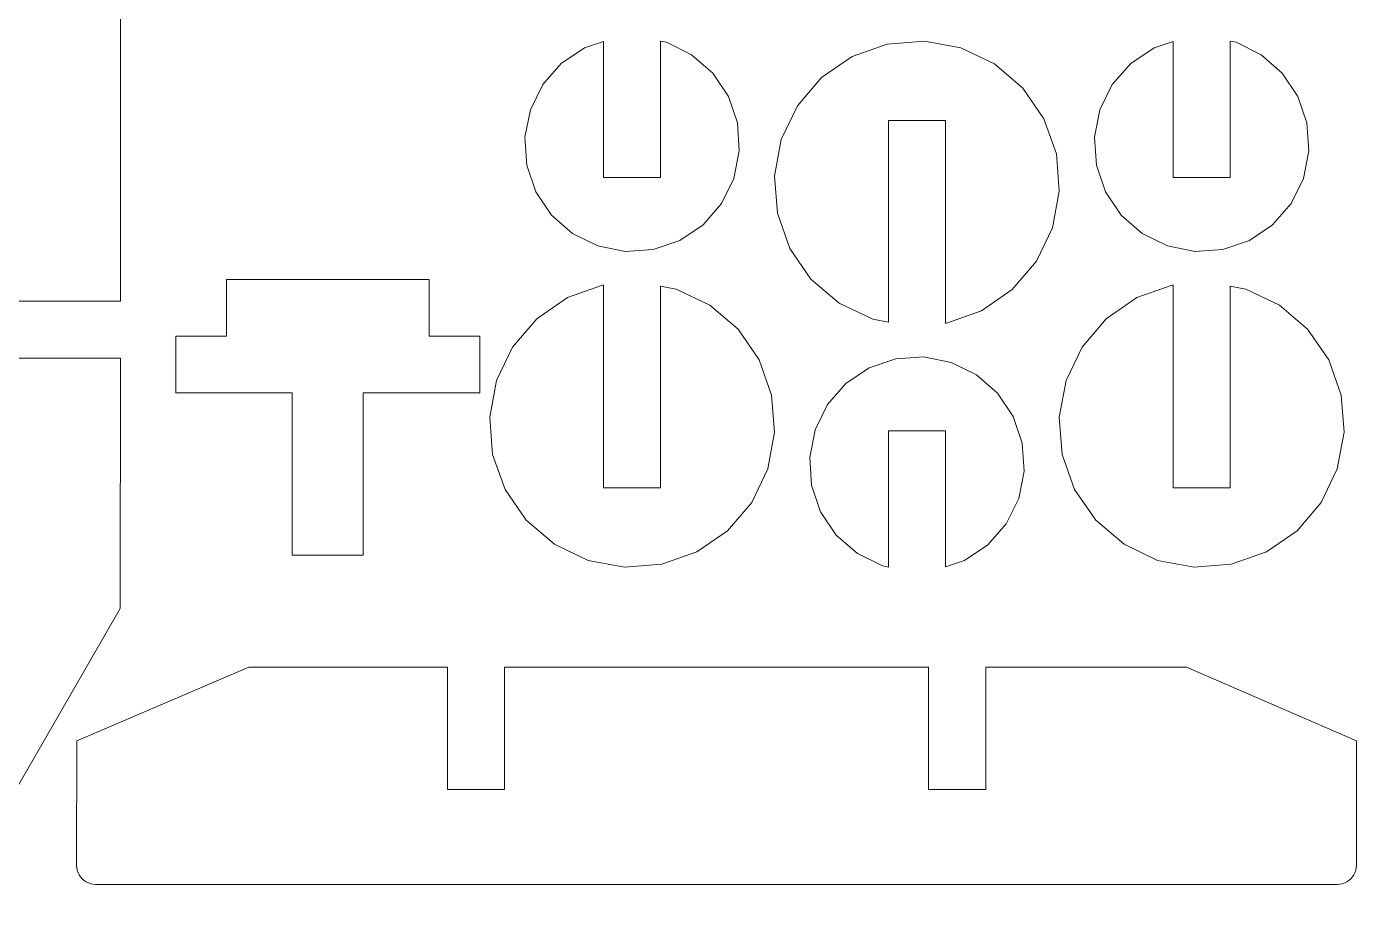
# Model space of a CAD drawing. Header units: millimetres. Extents: x -250 to 290, y -186 to 164.
# Drawn here: x -96.2 to -30.6, y 12.1 to 55.3 of the extents above; entities that cross this region are included whole.
import ezdxf

# ---------------------------------------------------------------- set-up
doc = ezdxf.new("R2010")
doc.units = ezdxf.units.MM
doc.header["$MEASUREMENT"] = 0
doc.layers.add('Camada 1', color=7, linetype='Continuous')

msp = doc.modelspace()

# ---------------------------------------------------------------- linework, layer by layer
at = {"layer": 'Camada 1', "color": 240, "lineweight": 9}
for points, knots in [([(-121.0791, 26.1891), (-121.0791, 26.1891), (-121.0791, 67.6127), (-121.0791, 67.6127), (-121.0791, 67.6127), (-120.7064, 67.6127), (-120.3485, 67.7613), (-120.085, 68.0247), (-120.085, 68.0247), (-119.8216, 68.2881), (-119.673, 68.6472), (-119.6719, 69.0198), (-119.6719, 69.0198), (-119.6719, 69.3936), (-119.8205, 69.7516), (-120.0839, 70.015), (-120.0839, 70.015), (-120.3473, 70.2784), (-120.7064, 70.427), (-121.0791, 70.427), (-121.0791, 70.427), (-121.0791, 70.427), (-123.8934, 70.427), (-123.8934, 70.427), (-123.8934, 70.427), (-123.8934, 70.427), (-123.8934, 79.8088), (-123.8934, 79.8088), (-123.8934, 79.8088), (-123.8934, 79.8088), (-121.0791, 79.8088), (-121.0791, 79.8088), (-121.0791, 79.8088), (-120.7064, 79.8088), (-120.3485, 79.9562), (-120.085, 80.2197), (-120.085, 80.2197), (-119.8216, 80.4831), (-119.673, 80.8422), (-119.6719, 81.2159), (-119.6719, 81.2159), (-119.6719, 81.5885), (-119.8205, 81.9465), (-120.0839, 82.2099), (-120.0839, 82.2099), (-120.3473, 82.4745), (-120.7064, 82.6231), (-121.0791, 82.6231), (-121.0791, 82.6231), (-121.0791, 82.6231), (-121.0791, 100.4467), (-121.0791, 100.4467), (-121.0791, 100.4467), (-120.7064, 100.4467), (-120.3485, 100.5941), (-120.085, 100.8576), (-120.085, 100.8576), (-119.8216, 101.121), (-119.673, 101.4812), (-119.6719, 101.8538), (-119.6719, 101.8538), (-119.6719, 102.2264), (-119.8205, 102.5844), (-120.0839, 102.849), (-120.0839, 102.849), (-120.3473, 103.1124), (-120.7064, 103.261), (-121.0791, 103.261), (-121.0791, 103.261), (-121.0791, 103.261), (-123.8934, 103.261), (-123.8934, 103.261), (-123.8934, 103.261), (-123.8934, 103.261), (-123.8934, 112.6416), (-123.8934, 112.6416), (-123.8934, 112.6416), (-123.8934, 112.6416), (-121.0791, 112.6416), (-121.0791, 112.6416), (-121.0791, 112.6416), (-120.577, 112.6416), (-120.1121, 112.9107), (-119.861, 113.3452), (-119.861, 113.3452), (-119.61, 113.7809), (-119.61, 114.3178), (-119.861, 114.7524), (-119.861, 114.7524), (-120.1121, 115.188), (-120.577, 115.456), (-121.0791, 115.456), (-121.0791, 115.456), (-121.0791, 115.456), (-121.0791, 126.7132), (-121.0791, 126.7132), (-121.0791, 126.7132), (-121.0791, 126.7132), (-102.3335, 126.7132), (-102.3335, 126.7132), (-102.3335, 126.7132), (-102.3335, 126.7132), (-102.3335, 128.556), (-102.3335, 128.556), (-102.3335, 128.556), (-102.3335, 128.556), (-96.294, 128.556), (-96.294, 128.556), (-96.294, 128.556), (-96.294, 128.556), (-96.294, 131.3703), (-96.294, 131.3703), (-96.294, 131.3703), (-96.294, 131.3703), (-102.3335, 131.3703), (-102.3335, 131.3703), (-102.3335, 131.3703), (-102.3335, 131.3703), (-102.3335, 133.2807), (-102.3335, 133.2807), (-102.3335, 133.2807), (-102.3335, 133.2807), (-102.3256, 133.4023), (-102.3256, 133.4023), (-102.3256, 133.4023), (-102.3256, 133.4023), (-102.3009, 133.5227), (-102.3009, 133.5227), (-102.3009, 133.5227), (-102.3009, 133.5227), (-102.2615, 133.6398), (-102.2615, 133.6398), (-102.2615, 133.6398), (-102.2615, 133.6398), (-102.2074, 133.749), (-102.2074, 133.749), (-102.2074, 133.749), (-102.2074, 133.749), (-102.1399, 133.8514), (-102.1399, 133.8514), (-102.1399, 133.8514), (-102.1399, 133.8514), (-102.0588, 133.9437), (-102.0588, 133.9437), (-102.0588, 133.9437), (-102.0588, 133.9437), (-101.9665, 134.0248), (-101.9665, 134.0248), (-101.9665, 134.0248), (-101.9665, 134.0248), (-101.8641, 134.0923), (-101.8641, 134.0923), (-101.8641, 134.0923), (-101.8641, 134.0923), (-101.7537, 134.1475), (-101.7537, 134.1475), (-101.7537, 134.1475), (-101.7537, 134.1475), (-101.6378, 134.1869), (-101.6378, 134.1869), (-101.6378, 134.1869), (-101.6378, 134.1869), (-101.5173, 134.2105), (-101.5173, 134.2105), (-101.5173, 134.2105), (-101.5173, 134.2105), (-101.3946, 134.2184), (-101.3946, 134.2184), (-101.3946, 134.2184), (-101.3946, 134.2184), (-92.5296, 134.2184), (-92.5296, 134.2184), (-92.5296, 134.2184), (-92.5296, 134.2184), (-92.408, 134.2105), (-92.408, 134.2105), (-92.408, 134.2105), (-92.408, 134.2105), (-92.2875, 134.1869), (-92.2875, 134.1869), (-92.2875, 134.1869), (-92.2875, 134.1869), (-92.1705, 134.1475), (-92.1705, 134.1475), (-92.1705, 134.1475), (-92.1705, 134.1475), (-92.0613, 134.0923), (-92.0613, 134.0923), (-92.0613, 134.0923), (-92.0613, 134.0923), (-91.9588, 134.0248), (-91.9588, 134.0248), (-91.9588, 134.0248), (-91.9588, 134.0248), (-91.8665, 133.9437), (-91.8665, 133.9437), (-91.8665, 133.9437), (-91.8665, 133.9437), (-91.7855, 133.8514), (-91.7855, 133.8514), (-91.7855, 133.8514), (-91.7855, 133.8514), (-91.7179, 133.749), (-91.7179, 133.749), (-91.7179, 133.749), (-91.7179, 133.749), (-91.6628, 133.6398), (-91.6628, 133.6398), (-91.6628, 133.6398), (-91.6628, 133.6398), (-91.6234, 133.5227), (-91.6234, 133.5227), (-91.6234, 133.5227), (-91.6234, 133.5227), (-91.5997, 133.4023), (-91.5997, 133.4023), (-91.5997, 133.4023), (-91.5997, 133.4023), (-91.5918, 133.2807), (-91.5918, 133.2807), (-91.5918, 133.2807), (-91.5918, 133.2807), (-91.5918, 107.55), (-91.5918, 107.55), (-91.5918, 107.55), (-91.5918, 107.55), (-97.7495, 107.55), (-97.7495, 107.55), (-97.7495, 107.55), (-97.7495, 107.55), (-97.7495, 104.7357), (-97.7495, 104.7357), (-97.7495, 104.7357), (-97.7495, 104.7357), (-91.5918, 104.7357), (-91.5918, 104.7357), (-91.5918, 104.7357), (-91.5918, 104.7357), (-91.5918, 74.716), (-91.5918, 74.716), (-91.5918, 74.716), (-91.5918, 74.716), (-97.7495, 74.716), (-97.7495, 74.716), (-97.7495, 74.716), (-97.7495, 74.716), (-97.7495, 71.9017), (-97.7495, 71.9017), (-97.7495, 71.9017), (-97.7495, 71.9017), (-91.5918, 71.9017), (-91.5918, 71.9017), (-91.5918, 71.9017), (-91.5918, 71.9017), (-91.5848, 50.2647), (-91.5848, 50.2647), (-91.5848, 50.2647), (-91.5848, 50.2647), (-91.5848, 41.805), (-91.5848, 41.805), (-91.5848, 41.805), (-91.5848, 41.805), (-97.7495, 41.805), (-97.7495, 41.805), (-97.7495, 41.805), (-97.7495, 41.805), (-97.7495, 38.9875), (-97.7495, 38.9875), (-97.7495, 38.9875), (-97.7495, 38.9875), (-91.5848, 38.9875), (-91.5848, 38.9875), (-91.5848, 38.9875), (-91.5848, 38.9875), (-91.5952, 26.6281), (-91.5952, 26.6281), (-91.5952, 26.6281), (-91.5952, 26.6281), (-102.8558, 7.1306), (-102.8558, 7.1306), (-102.8558, 7.1306), (-102.8558, 7.1306), (-102.8558, -118.7379), (-102.8558, -118.7379), (-102.8558, -118.7379), (-102.8558, -118.7379), (-107.0086, -118.7379), (-107.0086, -118.7379), (-107.0086, -118.7379), (-109.9918, -118.7356), (-112.8545, -119.9199), (-114.9652, -122.0284), (-114.9652, -122.0284), (-117.0771, -124.1368), (-118.2636, -127.0119), (-118.2659, -129.9951), (-118.2659, -129.9951), (-118.2659, -129.9951), (-118.2659, -184.9627), (-118.2659, -184.9627), (-118.2659, -184.9627), (-118.2659, -184.9627), (-125.6529, -184.9627), (-125.6529, -184.9627), (-125.6529, -184.9627), (-125.9332, -184.9627), (-126.2035, -184.8505), (-126.4004, -184.6531), (-126.4004, -184.6531), (-126.5966, -184.4563), (-126.7088, -184.1871), (-126.7088, -183.9079), (-126.7088, -183.9079), (-126.7088, -183.9079), (-126.7088, -177.5757), (-126.7088, -177.5757), (-126.7088, -177.5757), (-126.7088, -177.2954), (-126.5966, -177.025), (-126.3992, -176.8282), (-126.3992, -176.8282), (-126.2024, -176.632), (-125.9332, -176.5198), (-125.6529, -176.5198), (-125.6529, -176.5198), (-125.6529, -176.5198), (-123.8945, -176.5198), (-123.8945, -176.5198), (-123.8945, -176.5198), (-123.8945, -176.5198), (-123.8945, -180.7412), (-123.8945, -180.7412), (-123.8945, -180.7412), (-123.8945, -180.7412), (-121.0802, -180.7412), (-121.0802, -180.7412), (-121.0802, -180.7412), (-121.0802, -180.7412), (-121.0791, -21.6542), (-121.0791, -21.6542), (-121.0791, -21.6542), (-120.7064, -21.6542), (-120.3485, -21.5067), (-120.085, -21.2433), (-120.085, -21.2433), (-119.8216, -20.9799), (-119.673, -20.6197), (-119.6719, -20.247), (-119.6719, -20.247), (-119.6719, -19.8744), (-119.8205, -19.5164), (-120.0839, -19.2519), (-120.0839, -19.2519), (-120.3473, -18.9885), (-120.7064, -18.8399), (-121.0791, -18.8399), (-121.0791, -18.8399), (-121.0791, -18.8399), (-123.8934, -18.8399), (-123.8934, -18.8399), (-123.8934, -18.8399), (-123.8934, -18.8399), (-123.8934, -9.4592), (-123.8934, -9.4592), (-123.8934, -9.4592), (-123.8934, -9.4592), (-121.0791, -9.4592), (-121.0791, -9.4592), (-121.0791, -9.4592), (-120.577, -9.4592), (-120.1121, -9.1902), (-119.861, -8.7556), (-119.861, -8.7556), (-119.61, -8.32), (-119.61, -7.783), (-119.861, -7.3485), (-119.861, -7.3485), (-120.1121, -6.9128), (-120.577, -6.6449), (-121.0791, -6.6449), (-121.0791, -6.6449), (-121.0791, -6.6449), (-121.0791, 11.1798), (-121.0791, 11.1798), (-121.0791, 11.1798), (-120.7064, 11.1798), (-120.3485, 11.3273), (-120.085, 11.5907), (-120.085, 11.5907), (-119.8216, 11.8541), (-119.673, 12.2132), (-119.6719, 12.587), (-119.6719, 12.587), (-119.6719, 12.9596), (-119.8205, 13.3176), (-120.0839, 13.581), (-120.0839, 13.581), (-120.3473, 13.8455), (-120.7064, 13.9941), (-121.0791, 13.9941), (-121.0791, 13.9941), (-121.0791, 13.9941), (-123.8934, 13.9941), (-123.8934, 13.9941), (-123.8934, 13.9941), (-123.8934, 13.9941), (-123.8934, 23.3748), (-123.8934, 23.3748), (-123.8934, 23.3748), (-123.8934, 23.3748), (-121.0791, 23.3748), (-121.0791, 23.3748), (-121.0791, 23.3748), (-120.577, 23.3748), (-120.1121, 23.6427), (-119.861, 24.0784), (-119.861, 24.0784), (-119.61, 24.514), (-119.61, 25.0499), (-119.861, 25.4855), (-119.861, 25.4855), (-120.1121, 25.9212), (-120.577, 26.1891), (-121.0791, 26.1891)], [0, 0, 0, 0, 0.0093458, 0.0093458, 0.0093458, 0.0093458, 0.0186916, 0.0186916, 0.0186916, 0.0186916, 0.0280374, 0.0280374, 0.0280374, 0.0280374, 0.0373832, 0.0373832, 0.0373832, 0.0373832, 0.046729, 0.046729, 0.046729, 0.046729, 0.0560748, 0.0560748, 0.0560748, 0.0560748, 0.0654206, 0.0654206, 0.0654206, 0.0654206, 0.0747664, 0.0747664, 0.0747664, 0.0747664, 0.0841121, 0.0841121, 0.0841121, 0.0841121, 0.0934579, 0.0934579, 0.0934579, 0.0934579, 0.1028037, 0.1028037, 0.1028037, 0.1028037, 0.1121495, 0.1121495, 0.1121495, 0.1121495, 0.1214953, 0.1214953, 0.1214953, 0.1214953, 0.1308411, 0.1308411, 0.1308411, 0.1308411, 0.1401869, 0.1401869, 0.1401869, 0.1401869, 0.1495327, 0.1495327, 0.1495327, 0.1495327, 0.1588785, 0.1588785, 0.1588785, 0.1588785, 0.1682243, 0.1682243, 0.1682243, 0.1682243, 0.1775701, 0.1775701, 0.1775701, 0.1775701, 0.1869159, 0.1869159, 0.1869159, 0.1869159, 0.1962617, 0.1962617, 0.1962617, 0.1962617, 0.2056075, 0.2056075, 0.2056075, 0.2056075, 0.2149533, 0.2149533, 0.2149533, 0.2149533, 0.2242991, 0.2242991, 0.2242991, 0.2242991, 0.2336449, 0.2336449, 0.2336449, 0.2336449, 0.2429907, 0.2429907, 0.2429907, 0.2429907, 0.2523364, 0.2523364, 0.2523364, 0.2523364, 0.2616822, 0.2616822, 0.2616822, 0.2616822, 0.271028, 0.271028, 0.271028, 0.271028, 0.2803738, 0.2803738, 0.2803738, 0.2803738, 0.2897196, 0.2897196, 0.2897196, 0.2897196, 0.2990654, 0.2990654, 0.2990654, 0.2990654, 0.3084112, 0.3084112, 0.3084112, 0.3084112, 0.317757, 0.317757, 0.317757, 0.317757, 0.3271028, 0.3271028, 0.3271028, 0.3271028, 0.3364486, 0.3364486, 0.3364486, 0.3364486, 0.3457944, 0.3457944, 0.3457944, 0.3457944, 0.3551402, 0.3551402, 0.3551402, 0.3551402, 0.364486, 0.364486, 0.364486, 0.364486, 0.3738318, 0.3738318, 0.3738318, 0.3738318, 0.3831776, 0.3831776, 0.3831776, 0.3831776, 0.3925234, 0.3925234, 0.3925234, 0.3925234, 0.4018692, 0.4018692, 0.4018692, 0.4018692, 0.411215, 0.411215, 0.411215, 0.411215, 0.4205607, 0.4205607, 0.4205607, 0.4205607, 0.4299065, 0.4299065, 0.4299065, 0.4299065, 0.4392523, 0.4392523, 0.4392523, 0.4392523, 0.4485981, 0.4485981, 0.4485981, 0.4485981, 0.4579439, 0.4579439, 0.4579439, 0.4579439, 0.4672897, 0.4672897, 0.4672897, 0.4672897, 0.4766355, 0.4766355, 0.4766355, 0.4766355, 0.4859813, 0.4859813, 0.4859813, 0.4859813, 0.4953271, 0.4953271, 0.4953271, 0.4953271, 0.5046729, 0.5046729, 0.5046729, 0.5046729, 0.5140187, 0.5140187, 0.5140187, 0.5140187, 0.5233645, 0.5233645, 0.5233645, 0.5233645, 0.5327103, 0.5327103, 0.5327103, 0.5327103, 0.5420561, 0.5420561, 0.5420561, 0.5420561, 0.5514019, 0.5514019, 0.5514019, 0.5514019, 0.5607477, 0.5607477, 0.5607477, 0.5607477, 0.5700935, 0.5700935, 0.5700935, 0.5700935, 0.5794393, 0.5794393, 0.5794393, 0.5794393, 0.588785, 0.588785, 0.588785, 0.588785, 0.5981308, 0.5981308, 0.5981308, 0.5981308, 0.6074766, 0.6074766, 0.6074766, 0.6074766, 0.6168224, 0.6168224, 0.6168224, 0.6168224, 0.6261682, 0.6261682, 0.6261682, 0.6261682, 0.635514, 0.635514, 0.635514, 0.635514, 0.6448598, 0.6448598, 0.6448598, 0.6448598, 0.6542056, 0.6542056, 0.6542056, 0.6542056, 0.6635514, 0.6635514, 0.6635514, 0.6635514, 0.6728972, 0.6728972, 0.6728972, 0.6728972, 0.682243, 0.682243, 0.682243, 0.682243, 0.6915888, 0.6915888, 0.6915888, 0.6915888, 0.7009346, 0.7009346, 0.7009346, 0.7009346, 0.7102804, 0.7102804, 0.7102804, 0.7102804, 0.7196262, 0.7196262, 0.7196262, 0.7196262, 0.728972, 0.728972, 0.728972, 0.728972, 0.7383178, 0.7383178, 0.7383178, 0.7383178, 0.7476636, 0.7476636, 0.7476636, 0.7476636, 0.7570093, 0.7570093, 0.7570093, 0.7570093, 0.7663551, 0.7663551, 0.7663551, 0.7663551, 0.7757009, 0.7757009, 0.7757009, 0.7757009, 0.7850467, 0.7850467, 0.7850467, 0.7850467, 0.7943925, 0.7943925, 0.7943925, 0.7943925, 0.8037383, 0.8037383, 0.8037383, 0.8037383, 0.8130841, 0.8130841, 0.8130841, 0.8130841, 0.8224299, 0.8224299, 0.8224299, 0.8224299, 0.8317757, 0.8317757, 0.8317757, 0.8317757, 0.8411215, 0.8411215, 0.8411215, 0.8411215, 0.8504673, 0.8504673, 0.8504673, 0.8504673, 0.8598131, 0.8598131, 0.8598131, 0.8598131, 0.8691589, 0.8691589, 0.8691589, 0.8691589, 0.8785047, 0.8785047, 0.8785047, 0.8785047, 0.8878505, 0.8878505, 0.8878505, 0.8878505, 0.8971963, 0.8971963, 0.8971963, 0.8971963, 0.9065421, 0.9065421, 0.9065421, 0.9065421, 0.9158879, 0.9158879, 0.9158879, 0.9158879, 0.9252336, 0.9252336, 0.9252336, 0.9252336, 0.9345794, 0.9345794, 0.9345794, 0.9345794, 0.9439252, 0.9439252, 0.9439252, 0.9439252, 0.953271, 0.953271, 0.953271, 0.953271, 0.9626168, 0.9626168, 0.9626168, 0.9626168, 0.9719626, 0.9719626, 0.9719626, 0.9719626, 0.9813084, 0.9813084, 0.9813084, 0.9813084, 1, 1, 1, 1]), ([(-62.8358, 45.5645), (-62.8358, 45.5645), (-63.9851, 44.7934), (-63.9851, 44.7934), (-63.9851, 44.7934), (-63.9851, 44.7934), (-65.2944, 44.3465), (-65.2944, 44.3465), (-65.2944, 44.3465), (-65.2944, 44.3465), (-66.6745, 44.2542), (-66.6745, 44.2542), (-66.6745, 44.2542), (-66.6745, 44.2542), (-68.0321, 44.521), (-68.0321, 44.521), (-68.0321, 44.521), (-68.0321, 44.521), (-69.2749, 45.1311), (-69.2749, 45.1311), (-69.2749, 45.1311), (-69.2749, 45.1311), (-70.3162, 46.0418), (-70.3162, 46.0418), (-70.3162, 46.0418), (-70.3162, 46.0418), (-71.0873, 47.1901), (-71.0873, 47.1901), (-71.0873, 47.1901), (-71.0873, 47.1901), (-71.5342, 48.5004), (-71.5342, 48.5004), (-71.5342, 48.5004), (-71.5342, 48.5004), (-71.6277, 49.8805), (-71.6277, 49.8805), (-71.6277, 49.8805), (-71.6277, 49.8805), (-71.3598, 51.2382), (-71.3598, 51.2382), (-71.3598, 51.2382), (-71.3598, 51.2382), (-70.7496, 52.4798), (-70.7496, 52.4798), (-70.7496, 52.4798), (-70.7496, 52.4798), (-69.84, 53.5223), (-69.84, 53.5223), (-69.84, 53.5223), (-69.84, 53.5223), (-68.6907, 54.2934), (-68.6907, 54.2934), (-68.6907, 54.2934), (-68.6907, 54.2934), (-67.7507, 54.6142), (-67.7507, 54.6142), (-67.7507, 54.6142), (-67.7507, 54.6142), (-67.7507, 47.9038), (-67.7507, 47.9038), (-67.7507, 47.9038), (-67.7507, 47.9038), (-64.9364, 47.9038), (-64.9364, 47.9038), (-64.9364, 47.9038), (-64.9364, 47.9038), (-64.9364, 54.6232), (-64.9364, 54.6232), (-64.9364, 54.6232), (-64.9364, 54.6232), (-64.6426, 54.5658), (-64.6426, 54.5658), (-64.6426, 54.5658), (-64.6426, 54.5658), (-63.4009, 53.9557), (-63.4009, 53.9557), (-63.4009, 53.9557), (-63.4009, 53.9557), (-62.3585, 53.0449), (-62.3585, 53.0449), (-62.3585, 53.0449), (-62.3585, 53.0449), (-61.5885, 51.8967), (-61.5885, 51.8967), (-61.5885, 51.8967), (-61.5885, 51.8967), (-61.1416, 50.5864), (-61.1416, 50.5864), (-61.1416, 50.5864), (-61.1416, 50.5864), (-61.0481, 49.2062), (-61.0481, 49.2062), (-61.0481, 49.2062), (-61.0481, 49.2062), (-61.316, 47.8486), (-61.316, 47.8486), (-61.316, 47.8486), (-61.316, 47.8486), (-61.9251, 46.6069), (-61.9251, 46.6069), (-61.9251, 46.6069), (-61.9251, 46.6069), (-62.8358, 45.5645), (-62.8358, 45.5645)], [0, 0, 0, 0, 0.037037, 0.037037, 0.037037, 0.037037, 0.0740741, 0.0740741, 0.0740741, 0.0740741, 0.1111111, 0.1111111, 0.1111111, 0.1111111, 0.1481481, 0.1481481, 0.1481481, 0.1481481, 0.1851852, 0.1851852, 0.1851852, 0.1851852, 0.2222222, 0.2222222, 0.2222222, 0.2222222, 0.2592593, 0.2592593, 0.2592593, 0.2592593, 0.2962963, 0.2962963, 0.2962963, 0.2962963, 0.3333333, 0.3333333, 0.3333333, 0.3333333, 0.3703704, 0.3703704, 0.3703704, 0.3703704, 0.4074074, 0.4074074, 0.4074074, 0.4074074, 0.4444444, 0.4444444, 0.4444444, 0.4444444, 0.4814815, 0.4814815, 0.4814815, 0.4814815, 0.5185185, 0.5185185, 0.5185185, 0.5185185, 0.5555556, 0.5555556, 0.5555556, 0.5555556, 0.5925926, 0.5925926, 0.5925926, 0.5925926, 0.6296296, 0.6296296, 0.6296296, 0.6296296, 0.6666667, 0.6666667, 0.6666667, 0.6666667, 0.7037037, 0.7037037, 0.7037037, 0.7037037, 0.7407407, 0.7407407, 0.7407407, 0.7407407, 0.7777778, 0.7777778, 0.7777778, 0.7777778, 0.8148148, 0.8148148, 0.8148148, 0.8148148, 0.8518519, 0.8518519, 0.8518519, 0.8518519, 0.8888889, 0.8888889, 0.8888889, 0.8888889, 0.9259259, 0.9259259, 0.9259259, 0.9259259, 1, 1, 1, 1]), ([(-56.993, 52.8254), (-56.993, 52.8254), (-55.4789, 53.8656), (-55.4789, 53.8656), (-55.4789, 53.8656), (-55.4789, 53.8656), (-53.7476, 54.4791), (-53.7476, 54.4791), (-53.7476, 54.4791), (-53.7476, 54.4791), (-51.916, 54.6232), (-51.916, 54.6232), (-51.916, 54.6232), (-51.916, 54.6232), (-50.1103, 54.2877), (-50.1103, 54.2877), (-50.1103, 54.2877), (-50.1103, 54.2877), (-48.4533, 53.4964), (-48.4533, 53.4964), (-48.4533, 53.4964), (-48.4533, 53.4964), (-47.0563, 52.3042), (-47.0563, 52.3042), (-47.0563, 52.3042), (-47.0563, 52.3042), (-46.0161, 50.7901), (-46.0161, 50.7901), (-46.0161, 50.7901), (-46.0161, 50.7901), (-45.4037, 49.0587), (-45.4037, 49.0587), (-45.4037, 49.0587), (-45.4037, 49.0587), (-45.2596, 47.2272), (-45.2596, 47.2272), (-45.2596, 47.2272), (-45.2596, 47.2272), (-45.5939, 45.4215), (-45.5939, 45.4215), (-45.5939, 45.4215), (-45.5939, 45.4215), (-46.3853, 43.7645), (-46.3853, 43.7645), (-46.3853, 43.7645), (-46.3853, 43.7645), (-47.5786, 42.3674), (-47.5786, 42.3674), (-47.5786, 42.3674), (-47.5786, 42.3674), (-49.0916, 41.3273), (-49.0916, 41.3273), (-49.0916, 41.3273), (-49.0916, 41.3273), (-50.8229, 40.7149), (-50.8229, 40.7149), (-50.8229, 40.7149), (-50.8229, 40.7149), (-50.8725, 40.7149), (-50.8725, 40.7149), (-50.8725, 40.7149), (-50.8725, 40.7149), (-50.8725, 50.7057), (-50.8725, 50.7057), (-50.8725, 50.7057), (-50.8725, 50.7057), (-53.6868, 50.7057), (-53.6868, 50.7057), (-53.6868, 50.7057), (-53.6868, 50.7057), (-53.6868, 40.7622), (-53.6868, 40.7622), (-53.6868, 40.7622), (-53.6868, 40.7622), (-54.4601, 40.9051), (-54.4601, 40.9051), (-54.4601, 40.9051), (-54.4601, 40.9051), (-56.1183, 41.6965), (-56.1183, 41.6965), (-56.1183, 41.6965), (-56.1183, 41.6965), (-57.5142, 42.8898), (-57.5142, 42.8898), (-57.5142, 42.8898), (-57.5142, 42.8898), (-58.5544, 44.4027), (-58.5544, 44.4027), (-58.5544, 44.4027), (-58.5544, 44.4027), (-59.1679, 46.1352), (-59.1679, 46.1352), (-59.1679, 46.1352), (-59.1679, 46.1352), (-59.312, 47.9657), (-59.312, 47.9657), (-59.312, 47.9657), (-59.312, 47.9657), (-58.9766, 49.7713), (-58.9766, 49.7713), (-58.9766, 49.7713), (-58.9766, 49.7713), (-58.1852, 51.4295), (-58.1852, 51.4295), (-58.1852, 51.4295), (-58.1852, 51.4295), (-56.993, 52.8254), (-56.993, 52.8254)], [0, 0, 0, 0, 0.0357143, 0.0357143, 0.0357143, 0.0357143, 0.0714286, 0.0714286, 0.0714286, 0.0714286, 0.1071429, 0.1071429, 0.1071429, 0.1071429, 0.1428571, 0.1428571, 0.1428571, 0.1428571, 0.1785714, 0.1785714, 0.1785714, 0.1785714, 0.2142857, 0.2142857, 0.2142857, 0.2142857, 0.25, 0.25, 0.25, 0.25, 0.2857143, 0.2857143, 0.2857143, 0.2857143, 0.3214286, 0.3214286, 0.3214286, 0.3214286, 0.3571429, 0.3571429, 0.3571429, 0.3571429, 0.3928571, 0.3928571, 0.3928571, 0.3928571, 0.4285714, 0.4285714, 0.4285714, 0.4285714, 0.4642857, 0.4642857, 0.4642857, 0.4642857, 0.5, 0.5, 0.5, 0.5, 0.5357143, 0.5357143, 0.5357143, 0.5357143, 0.5714286, 0.5714286, 0.5714286, 0.5714286, 0.6071429, 0.6071429, 0.6071429, 0.6071429, 0.6428571, 0.6428571, 0.6428571, 0.6428571, 0.6785714, 0.6785714, 0.6785714, 0.6785714, 0.7142857, 0.7142857, 0.7142857, 0.7142857, 0.75, 0.75, 0.75, 0.75, 0.7857143, 0.7857143, 0.7857143, 0.7857143, 0.8214286, 0.8214286, 0.8214286, 0.8214286, 0.8571429, 0.8571429, 0.8571429, 0.8571429, 0.8928571, 0.8928571, 0.8928571, 0.8928571, 0.9285714, 0.9285714, 0.9285714, 0.9285714, 1, 1, 1, 1]), ([(-34.7318, 45.5645), (-34.7318, 45.5645), (-35.8811, 44.7934), (-35.8811, 44.7934), (-35.8811, 44.7934), (-35.8811, 44.7934), (-37.1904, 44.3465), (-37.1904, 44.3465), (-37.1904, 44.3465), (-37.1904, 44.3465), (-38.5705, 44.2542), (-38.5705, 44.2542), (-38.5705, 44.2542), (-38.5705, 44.2542), (-39.9281, 44.521), (-39.9281, 44.521), (-39.9281, 44.521), (-39.9281, 44.521), (-41.1709, 45.1311), (-41.1709, 45.1311), (-41.1709, 45.1311), (-41.1709, 45.1311), (-42.2122, 46.0418), (-42.2122, 46.0418), (-42.2122, 46.0418), (-42.2122, 46.0418), (-42.9833, 47.1901), (-42.9833, 47.1901), (-42.9833, 47.1901), (-42.9833, 47.1901), (-43.4302, 48.5004), (-43.4302, 48.5004), (-43.4302, 48.5004), (-43.4302, 48.5004), (-43.5237, 49.8805), (-43.5237, 49.8805), (-43.5237, 49.8805), (-43.5237, 49.8805), (-43.2558, 51.2382), (-43.2558, 51.2382), (-43.2558, 51.2382), (-43.2558, 51.2382), (-42.6456, 52.4798), (-42.6456, 52.4798), (-42.6456, 52.4798), (-42.6456, 52.4798), (-41.736, 53.5223), (-41.736, 53.5223), (-41.736, 53.5223), (-41.736, 53.5223), (-40.5867, 54.2934), (-40.5867, 54.2934), (-40.5867, 54.2934), (-40.5867, 54.2934), (-39.6467, 54.6142), (-39.6467, 54.6142), (-39.6467, 54.6142), (-39.6467, 54.6142), (-39.6467, 47.9038), (-39.6467, 47.9038), (-39.6467, 47.9038), (-39.6467, 47.9038), (-36.8324, 47.9038), (-36.8324, 47.9038), (-36.8324, 47.9038), (-36.8324, 47.9038), (-36.8324, 54.6232), (-36.8324, 54.6232), (-36.8324, 54.6232), (-36.8324, 54.6232), (-36.5386, 54.5658), (-36.5386, 54.5658), (-36.5386, 54.5658), (-36.5386, 54.5658), (-35.2969, 53.9557), (-35.2969, 53.9557), (-35.2969, 53.9557), (-35.2969, 53.9557), (-34.2545, 53.0449), (-34.2545, 53.0449), (-34.2545, 53.0449), (-34.2545, 53.0449), (-33.4845, 51.8967), (-33.4845, 51.8967), (-33.4845, 51.8967), (-33.4845, 51.8967), (-33.0376, 50.5864), (-33.0376, 50.5864), (-33.0376, 50.5864), (-33.0376, 50.5864), (-32.9441, 49.2062), (-32.9441, 49.2062), (-32.9441, 49.2062), (-32.9441, 49.2062), (-33.212, 47.8486), (-33.212, 47.8486), (-33.212, 47.8486), (-33.212, 47.8486), (-33.8211, 46.6069), (-33.8211, 46.6069), (-33.8211, 46.6069), (-33.8211, 46.6069), (-34.7318, 45.5645), (-34.7318, 45.5645)], [0, 0, 0, 0, 0.037037, 0.037037, 0.037037, 0.037037, 0.0740741, 0.0740741, 0.0740741, 0.0740741, 0.1111111, 0.1111111, 0.1111111, 0.1111111, 0.1481481, 0.1481481, 0.1481481, 0.1481481, 0.1851852, 0.1851852, 0.1851852, 0.1851852, 0.2222222, 0.2222222, 0.2222222, 0.2222222, 0.2592593, 0.2592593, 0.2592593, 0.2592593, 0.2962963, 0.2962963, 0.2962963, 0.2962963, 0.3333333, 0.3333333, 0.3333333, 0.3333333, 0.3703704, 0.3703704, 0.3703704, 0.3703704, 0.4074074, 0.4074074, 0.4074074, 0.4074074, 0.4444444, 0.4444444, 0.4444444, 0.4444444, 0.4814815, 0.4814815, 0.4814815, 0.4814815, 0.5185185, 0.5185185, 0.5185185, 0.5185185, 0.5555556, 0.5555556, 0.5555556, 0.5555556, 0.5925926, 0.5925926, 0.5925926, 0.5925926, 0.6296296, 0.6296296, 0.6296296, 0.6296296, 0.6666667, 0.6666667, 0.6666667, 0.6666667, 0.7037037, 0.7037037, 0.7037037, 0.7037037, 0.7407407, 0.7407407, 0.7407407, 0.7407407, 0.7777778, 0.7777778, 0.7777778, 0.7777778, 0.8148148, 0.8148148, 0.8148148, 0.8148148, 0.8518519, 0.8518519, 0.8518519, 0.8518519, 0.8888889, 0.8888889, 0.8888889, 0.8888889, 0.9259259, 0.9259259, 0.9259259, 0.9259259, 1, 1, 1, 1]), ([(-61.6306, 30.4732), (-61.6306, 30.4732), (-63.1447, 29.433), (-63.1447, 29.433), (-63.1447, 29.433), (-63.1447, 29.433), (-64.876, 28.8195), (-64.876, 28.8195), (-64.876, 28.8195), (-64.876, 28.8195), (-66.7076, 28.6754), (-66.7076, 28.6754), (-66.7076, 28.6754), (-66.7076, 28.6754), (-68.5133, 29.0109), (-68.5133, 29.0109), (-68.5133, 29.0109), (-68.5133, 29.0109), (-70.1703, 29.8022), (-70.1703, 29.8022), (-70.1703, 29.8022), (-70.1703, 29.8022), (-71.5673, 30.9944), (-71.5673, 30.9944), (-71.5673, 30.9944), (-71.5673, 30.9944), (-72.6075, 32.5085), (-72.6075, 32.5085), (-72.6075, 32.5085), (-72.6075, 32.5085), (-73.2199, 34.2399), (-73.2199, 34.2399), (-73.2199, 34.2399), (-73.2199, 34.2399), (-73.364, 36.0714), (-73.364, 36.0714), (-73.364, 36.0714), (-73.364, 36.0714), (-73.0297, 37.8771), (-73.0297, 37.8771), (-73.0297, 37.8771), (-73.0297, 37.8771), (-72.2383, 39.5341), (-72.2383, 39.5341), (-72.2383, 39.5341), (-72.2383, 39.5341), (-71.045, 40.9312), (-71.045, 40.9312), (-71.045, 40.9312), (-71.045, 40.9312), (-69.532, 41.9713), (-69.532, 41.9713), (-69.532, 41.9713), (-69.532, 41.9713), (-67.8007, 42.5837), (-67.8007, 42.5837), (-67.8007, 42.5837), (-67.8007, 42.5837), (-67.7511, 42.5837), (-67.7511, 42.5837), (-67.7511, 42.5837), (-67.7511, 42.5837), (-67.7511, 32.5929), (-67.7511, 32.5929), (-67.7511, 32.5929), (-67.7511, 32.5929), (-64.9368, 32.5929), (-64.9368, 32.5929), (-64.9368, 32.5929), (-64.9368, 32.5929), (-64.9368, 42.5364), (-64.9368, 42.5364), (-64.9368, 42.5364), (-64.9368, 42.5364), (-64.1635, 42.3935), (-64.1635, 42.3935), (-64.1635, 42.3935), (-64.1635, 42.3935), (-62.5053, 41.6021), (-62.5053, 41.6021), (-62.5053, 41.6021), (-62.5053, 41.6021), (-61.1094, 40.4088), (-61.1094, 40.4088), (-61.1094, 40.4088), (-61.1094, 40.4088), (-60.0692, 38.8959), (-60.0692, 38.8959), (-60.0692, 38.8959), (-60.0692, 38.8959), (-59.4557, 37.1634), (-59.4557, 37.1634), (-59.4557, 37.1634), (-59.4557, 37.1634), (-59.3116, 35.3329), (-59.3116, 35.3329), (-59.3116, 35.3329), (-59.3116, 35.3329), (-59.647, 33.5273), (-59.647, 33.5273), (-59.647, 33.5273), (-59.647, 33.5273), (-60.4384, 31.8691), (-60.4384, 31.8691), (-60.4384, 31.8691), (-60.4384, 31.8691), (-61.6306, 30.4732), (-61.6306, 30.4732)], [0, 0, 0, 0, 0.0357143, 0.0357143, 0.0357143, 0.0357143, 0.0714286, 0.0714286, 0.0714286, 0.0714286, 0.1071429, 0.1071429, 0.1071429, 0.1071429, 0.1428571, 0.1428571, 0.1428571, 0.1428571, 0.1785714, 0.1785714, 0.1785714, 0.1785714, 0.2142857, 0.2142857, 0.2142857, 0.2142857, 0.25, 0.25, 0.25, 0.25, 0.2857143, 0.2857143, 0.2857143, 0.2857143, 0.3214286, 0.3214286, 0.3214286, 0.3214286, 0.3571429, 0.3571429, 0.3571429, 0.3571429, 0.3928571, 0.3928571, 0.3928571, 0.3928571, 0.4285714, 0.4285714, 0.4285714, 0.4285714, 0.4642857, 0.4642857, 0.4642857, 0.4642857, 0.5, 0.5, 0.5, 0.5, 0.5357143, 0.5357143, 0.5357143, 0.5357143, 0.5714286, 0.5714286, 0.5714286, 0.5714286, 0.6071429, 0.6071429, 0.6071429, 0.6071429, 0.6428571, 0.6428571, 0.6428571, 0.6428571, 0.6785714, 0.6785714, 0.6785714, 0.6785714, 0.7142857, 0.7142857, 0.7142857, 0.7142857, 0.75, 0.75, 0.75, 0.75, 0.7857143, 0.7857143, 0.7857143, 0.7857143, 0.8214286, 0.8214286, 0.8214286, 0.8214286, 0.8571429, 0.8571429, 0.8571429, 0.8571429, 0.8928571, 0.8928571, 0.8928571, 0.8928571, 0.9285714, 0.9285714, 0.9285714, 0.9285714, 1, 1, 1, 1]), ([(-33.5266, 30.4732), (-33.5266, 30.4732), (-35.0407, 29.433), (-35.0407, 29.433), (-35.0407, 29.433), (-35.0407, 29.433), (-36.772, 28.8195), (-36.772, 28.8195), (-36.772, 28.8195), (-36.772, 28.8195), (-38.6036, 28.6754), (-38.6036, 28.6754), (-38.6036, 28.6754), (-38.6036, 28.6754), (-40.4093, 29.0109), (-40.4093, 29.0109), (-40.4093, 29.0109), (-40.4093, 29.0109), (-42.0663, 29.8022), (-42.0663, 29.8022), (-42.0663, 29.8022), (-42.0663, 29.8022), (-43.4633, 30.9944), (-43.4633, 30.9944), (-43.4633, 30.9944), (-43.4633, 30.9944), (-44.5035, 32.5085), (-44.5035, 32.5085), (-44.5035, 32.5085), (-44.5035, 32.5085), (-45.1159, 34.2399), (-45.1159, 34.2399), (-45.1159, 34.2399), (-45.1159, 34.2399), (-45.26, 36.0714), (-45.26, 36.0714), (-45.26, 36.0714), (-45.26, 36.0714), (-44.9257, 37.8771), (-44.9257, 37.8771), (-44.9257, 37.8771), (-44.9257, 37.8771), (-44.1343, 39.5341), (-44.1343, 39.5341), (-44.1343, 39.5341), (-44.1343, 39.5341), (-42.941, 40.9312), (-42.941, 40.9312), (-42.941, 40.9312), (-42.941, 40.9312), (-41.428, 41.9713), (-41.428, 41.9713), (-41.428, 41.9713), (-41.428, 41.9713), (-39.6967, 42.5837), (-39.6967, 42.5837), (-39.6967, 42.5837), (-39.6967, 42.5837), (-39.6471, 42.5837), (-39.6471, 42.5837), (-39.6471, 42.5837), (-39.6471, 42.5837), (-39.6471, 32.5929), (-39.6471, 32.5929), (-39.6471, 32.5929), (-39.6471, 32.5929), (-36.8328, 32.5929), (-36.8328, 32.5929), (-36.8328, 32.5929), (-36.8328, 32.5929), (-36.8328, 42.5364), (-36.8328, 42.5364), (-36.8328, 42.5364), (-36.8328, 42.5364), (-36.0595, 42.3935), (-36.0595, 42.3935), (-36.0595, 42.3935), (-36.0595, 42.3935), (-34.4013, 41.6021), (-34.4013, 41.6021), (-34.4013, 41.6021), (-34.4013, 41.6021), (-33.0054, 40.4088), (-33.0054, 40.4088), (-33.0054, 40.4088), (-33.0054, 40.4088), (-31.9652, 38.8959), (-31.9652, 38.8959), (-31.9652, 38.8959), (-31.9652, 38.8959), (-31.3517, 37.1634), (-31.3517, 37.1634), (-31.3517, 37.1634), (-31.3517, 37.1634), (-31.2076, 35.3329), (-31.2076, 35.3329), (-31.2076, 35.3329), (-31.2076, 35.3329), (-31.543, 33.5273), (-31.543, 33.5273), (-31.543, 33.5273), (-31.543, 33.5273), (-32.3344, 31.8691), (-32.3344, 31.8691), (-32.3344, 31.8691), (-32.3344, 31.8691), (-33.5266, 30.4732), (-33.5266, 30.4732)], [0, 0, 0, 0, 0.0357143, 0.0357143, 0.0357143, 0.0357143, 0.0714286, 0.0714286, 0.0714286, 0.0714286, 0.1071429, 0.1071429, 0.1071429, 0.1071429, 0.1428571, 0.1428571, 0.1428571, 0.1428571, 0.1785714, 0.1785714, 0.1785714, 0.1785714, 0.2142857, 0.2142857, 0.2142857, 0.2142857, 0.25, 0.25, 0.25, 0.25, 0.2857143, 0.2857143, 0.2857143, 0.2857143, 0.3214286, 0.3214286, 0.3214286, 0.3214286, 0.3571429, 0.3571429, 0.3571429, 0.3571429, 0.3928571, 0.3928571, 0.3928571, 0.3928571, 0.4285714, 0.4285714, 0.4285714, 0.4285714, 0.4642857, 0.4642857, 0.4642857, 0.4642857, 0.5, 0.5, 0.5, 0.5, 0.5357143, 0.5357143, 0.5357143, 0.5357143, 0.5714286, 0.5714286, 0.5714286, 0.5714286, 0.6071429, 0.6071429, 0.6071429, 0.6071429, 0.6428571, 0.6428571, 0.6428571, 0.6428571, 0.6785714, 0.6785714, 0.6785714, 0.6785714, 0.7142857, 0.7142857, 0.7142857, 0.7142857, 0.75, 0.75, 0.75, 0.75, 0.7857143, 0.7857143, 0.7857143, 0.7857143, 0.8214286, 0.8214286, 0.8214286, 0.8214286, 0.8571429, 0.8571429, 0.8571429, 0.8571429, 0.8928571, 0.8928571, 0.8928571, 0.8928571, 0.9285714, 0.9285714, 0.9285714, 0.9285714, 1, 1, 1, 1]), ([(-55.7878, 37.7341), (-55.7878, 37.7341), (-54.6385, 38.5052), (-54.6385, 38.5052), (-54.6385, 38.5052), (-54.6385, 38.5052), (-53.3292, 38.9521), (-53.3292, 38.9521), (-53.3292, 38.9521), (-53.3292, 38.9521), (-51.9491, 39.0444), (-51.9491, 39.0444), (-51.9491, 39.0444), (-51.9491, 39.0444), (-50.5915, 38.7776), (-50.5915, 38.7776), (-50.5915, 38.7776), (-50.5915, 38.7776), (-49.3487, 38.1675), (-49.3487, 38.1675), (-49.3487, 38.1675), (-49.3487, 38.1675), (-48.3074, 37.2568), (-48.3074, 37.2568), (-48.3074, 37.2568), (-48.3074, 37.2568), (-47.5363, 36.1085), (-47.5363, 36.1085), (-47.5363, 36.1085), (-47.5363, 36.1085), (-47.0894, 34.7982), (-47.0894, 34.7982), (-47.0894, 34.7982), (-47.0894, 34.7982), (-46.9959, 33.4181), (-46.9959, 33.4181), (-46.9959, 33.4181), (-46.9959, 33.4181), (-47.2638, 32.0604), (-47.2638, 32.0604), (-47.2638, 32.0604), (-47.2638, 32.0604), (-47.874, 30.8188), (-47.874, 30.8188), (-47.874, 30.8188), (-47.874, 30.8188), (-48.7836, 29.7763), (-48.7836, 29.7763), (-48.7836, 29.7763), (-48.7836, 29.7763), (-49.9329, 29.0052), (-49.9329, 29.0052), (-49.9329, 29.0052), (-49.9329, 29.0052), (-50.8729, 28.6844), (-50.8729, 28.6844), (-50.8729, 28.6844), (-50.8729, 28.6844), (-50.8729, 35.3948), (-50.8729, 35.3948), (-50.8729, 35.3948), (-50.8729, 35.3948), (-53.6872, 35.3948), (-53.6872, 35.3948), (-53.6872, 35.3948), (-53.6872, 35.3948), (-53.6872, 28.6754), (-53.6872, 28.6754), (-53.6872, 28.6754), (-53.6872, 28.6754), (-53.981, 28.7328), (-53.981, 28.7328), (-53.981, 28.7328), (-53.981, 28.7328), (-55.2227, 29.3429), (-55.2227, 29.3429), (-55.2227, 29.3429), (-55.2227, 29.3429), (-56.2651, 30.2537), (-56.2651, 30.2537), (-56.2651, 30.2537), (-56.2651, 30.2537), (-57.0351, 31.4019), (-57.0351, 31.4019), (-57.0351, 31.4019), (-57.0351, 31.4019), (-57.482, 32.7122), (-57.482, 32.7122), (-57.482, 32.7122), (-57.482, 32.7122), (-57.5755, 34.0924), (-57.5755, 34.0924), (-57.5755, 34.0924), (-57.5755, 34.0924), (-57.3076, 35.45), (-57.3076, 35.45), (-57.3076, 35.45), (-57.3076, 35.45), (-56.6985, 36.6917), (-56.6985, 36.6917), (-56.6985, 36.6917), (-56.6985, 36.6917), (-55.7878, 37.7341), (-55.7878, 37.7341)], [0, 0, 0, 0, 0.037037, 0.037037, 0.037037, 0.037037, 0.0740741, 0.0740741, 0.0740741, 0.0740741, 0.1111111, 0.1111111, 0.1111111, 0.1111111, 0.1481481, 0.1481481, 0.1481481, 0.1481481, 0.1851852, 0.1851852, 0.1851852, 0.1851852, 0.2222222, 0.2222222, 0.2222222, 0.2222222, 0.2592593, 0.2592593, 0.2592593, 0.2592593, 0.2962963, 0.2962963, 0.2962963, 0.2962963, 0.3333333, 0.3333333, 0.3333333, 0.3333333, 0.3703704, 0.3703704, 0.3703704, 0.3703704, 0.4074074, 0.4074074, 0.4074074, 0.4074074, 0.4444444, 0.4444444, 0.4444444, 0.4444444, 0.4814815, 0.4814815, 0.4814815, 0.4814815, 0.5185185, 0.5185185, 0.5185185, 0.5185185, 0.5555556, 0.5555556, 0.5555556, 0.5555556, 0.5925926, 0.5925926, 0.5925926, 0.5925926, 0.6296296, 0.6296296, 0.6296296, 0.6296296, 0.6666667, 0.6666667, 0.6666667, 0.6666667, 0.7037037, 0.7037037, 0.7037037, 0.7037037, 0.7407407, 0.7407407, 0.7407407, 0.7407407, 0.7777778, 0.7777778, 0.7777778, 0.7777778, 0.8148148, 0.8148148, 0.8148148, 0.8148148, 0.8518519, 0.8518519, 0.8518519, 0.8518519, 0.8888889, 0.8888889, 0.8888889, 0.8888889, 0.9259259, 0.9259259, 0.9259259, 0.9259259, 1, 1, 1, 1]), ([(-30.5996, 20.1053), (-30.5996, 20.1053), (-30.5996, 13.9633), (-30.5996, 13.9633), (-30.5996, 13.9633), (-30.5996, 13.9633), (-30.6074, 13.8406), (-30.6074, 13.8406), (-30.6074, 13.8406), (-30.6074, 13.8406), (-30.6322, 13.7202), (-30.6322, 13.7202), (-30.6322, 13.7202), (-30.6322, 13.7202), (-30.6716, 13.6042), (-30.6716, 13.6042), (-30.6716, 13.6042), (-30.6716, 13.6042), (-30.7256, 13.4939), (-30.7256, 13.4939), (-30.7256, 13.4939), (-30.7256, 13.4939), (-30.7943, 13.3915), (-30.7943, 13.3915), (-30.7943, 13.3915), (-30.7943, 13.3915), (-30.8742, 13.3003), (-30.8742, 13.3003), (-30.8742, 13.3003), (-30.8742, 13.3003), (-30.9665, 13.2192), (-30.9665, 13.2192), (-30.9665, 13.2192), (-30.9665, 13.2192), (-31.069, 13.1506), (-31.069, 13.1506), (-31.069, 13.1506), (-31.069, 13.1506), (-31.1793, 13.0965), (-31.1793, 13.0965), (-31.1793, 13.0965), (-31.1793, 13.0965), (-31.2953, 13.0571), (-31.2953, 13.0571), (-31.2953, 13.0571), (-31.2953, 13.0571), (-31.4157, 13.0335), (-31.4157, 13.0335), (-31.4157, 13.0335), (-31.4157, 13.0335), (-31.5384, 13.0245), (-31.5384, 13.0245), (-31.5384, 13.0245), (-31.5384, 13.0245), (-92.8093, 13.0245), (-92.8093, 13.0245), (-92.8093, 13.0245), (-92.8093, 13.0245), (-92.932, 13.0335), (-92.932, 13.0335), (-92.932, 13.0335), (-92.932, 13.0335), (-93.0525, 13.0571), (-93.0525, 13.0571), (-93.0525, 13.0571), (-93.0525, 13.0571), (-93.1684, 13.0965), (-93.1684, 13.0965), (-93.1684, 13.0965), (-93.1684, 13.0965), (-93.2788, 13.1506), (-93.2788, 13.1506), (-93.2788, 13.1506), (-93.2788, 13.1506), (-93.3801, 13.2192), (-93.3801, 13.2192), (-93.3801, 13.2192), (-93.3801, 13.2192), (-93.4724, 13.3003), (-93.4724, 13.3003), (-93.4724, 13.3003), (-93.4724, 13.3003), (-93.5534, 13.3915), (-93.5534, 13.3915), (-93.5534, 13.3915), (-93.5534, 13.3915), (-93.6221, 13.4939), (-93.6221, 13.4939), (-93.6221, 13.4939), (-93.6221, 13.4939), (-93.6761, 13.6042), (-93.6761, 13.6042), (-93.6761, 13.6042), (-93.6761, 13.6042), (-93.7155, 13.7202), (-93.7155, 13.7202), (-93.7155, 13.7202), (-93.7155, 13.7202), (-93.7392, 13.8406), (-93.7392, 13.8406), (-93.7392, 13.8406), (-93.7392, 13.8406), (-93.7471, 13.9633), (-93.7471, 13.9633), (-93.7471, 13.9633), (-93.7471, 13.9633), (-93.7448, 20.1053), (-93.7448, 20.1053), (-93.7448, 20.1053), (-93.7448, 20.1053), (-85.2422, 23.747), (-85.2422, 23.747), (-85.2422, 23.747), (-85.2422, 23.747), (-75.454, 23.747), (-75.454, 23.747), (-75.454, 23.747), (-75.454, 23.747), (-75.454, 17.7154), (-75.454, 17.7154), (-75.454, 17.7154), (-75.454, 17.7154), (-72.6397, 17.7154), (-72.6397, 17.7154), (-72.6397, 17.7154), (-72.6397, 17.7154), (-72.6397, 23.747), (-72.6397, 23.747), (-72.6397, 23.747), (-72.6397, 23.747), (-51.7069, 23.747), (-51.7069, 23.747), (-51.7069, 23.747), (-51.7069, 23.747), (-51.7069, 17.7154), (-51.7069, 17.7154), (-51.7069, 17.7154), (-51.7069, 17.7154), (-48.8926, 17.7154), (-48.8926, 17.7154), (-48.8926, 17.7154), (-48.8926, 17.7154), (-48.8926, 23.747), (-48.8926, 23.747), (-48.8926, 23.747), (-48.8926, 23.747), (-38.9885, 23.747), (-38.9885, 23.747), (-38.9885, 23.747), (-38.9885, 23.747), (-30.5996, 20.1053), (-30.5996, 20.1053)], [0, 0, 0, 0, 0.025641, 0.025641, 0.025641, 0.025641, 0.0512821, 0.0512821, 0.0512821, 0.0512821, 0.0769231, 0.0769231, 0.0769231, 0.0769231, 0.1025641, 0.1025641, 0.1025641, 0.1025641, 0.1282051, 0.1282051, 0.1282051, 0.1282051, 0.1538462, 0.1538462, 0.1538462, 0.1538462, 0.1794872, 0.1794872, 0.1794872, 0.1794872, 0.2051282, 0.2051282, 0.2051282, 0.2051282, 0.2307692, 0.2307692, 0.2307692, 0.2307692, 0.2564103, 0.2564103, 0.2564103, 0.2564103, 0.2820513, 0.2820513, 0.2820513, 0.2820513, 0.3076923, 0.3076923, 0.3076923, 0.3076923, 0.3333333, 0.3333333, 0.3333333, 0.3333333, 0.3589744, 0.3589744, 0.3589744, 0.3589744, 0.3846154, 0.3846154, 0.3846154, 0.3846154, 0.4102564, 0.4102564, 0.4102564, 0.4102564, 0.4358974, 0.4358974, 0.4358974, 0.4358974, 0.4615385, 0.4615385, 0.4615385, 0.4615385, 0.4871795, 0.4871795, 0.4871795, 0.4871795, 0.5128205, 0.5128205, 0.5128205, 0.5128205, 0.5384615, 0.5384615, 0.5384615, 0.5384615, 0.5641026, 0.5641026, 0.5641026, 0.5641026, 0.5897436, 0.5897436, 0.5897436, 0.5897436, 0.6153846, 0.6153846, 0.6153846, 0.6153846, 0.6410256, 0.6410256, 0.6410256, 0.6410256, 0.6666667, 0.6666667, 0.6666667, 0.6666667, 0.6923077, 0.6923077, 0.6923077, 0.6923077, 0.7179487, 0.7179487, 0.7179487, 0.7179487, 0.7435897, 0.7435897, 0.7435897, 0.7435897, 0.7692308, 0.7692308, 0.7692308, 0.7692308, 0.7948718, 0.7948718, 0.7948718, 0.7948718, 0.8205128, 0.8205128, 0.8205128, 0.8205128, 0.8461538, 0.8461538, 0.8461538, 0.8461538, 0.8717949, 0.8717949, 0.8717949, 0.8717949, 0.8974359, 0.8974359, 0.8974359, 0.8974359, 0.9230769, 0.9230769, 0.9230769, 0.9230769, 0.9487179, 0.9487179, 0.9487179, 0.9487179, 1, 1, 1, 1])]:
    msp.add_open_spline(points, degree=3, knots=knots, dxfattribs=at)
at = {"layer": 'Camada 1', "color": 240, "lineweight": 20}
msp.add_open_spline([(-88.8586, 37.2715), (-88.8586, 37.2715), (-83.1086, 37.2714), (-83.1086, 37.2714), (-83.1086, 37.2714), (-83.1086, 37.2714), (-83.1086, 29.2714), (-83.1086, 29.2714), (-83.1086, 29.2714), (-83.1086, 29.2714), (-79.6086, 29.2714), (-79.6086, 29.2714), (-79.6086, 29.2714), (-79.6086, 29.2714), (-79.6086, 37.2714), (-79.6086, 37.2714), (-79.6086, 37.2714), (-79.6086, 37.2714), (-73.8586, 37.2715), (-73.8586, 37.2715), (-73.8586, 37.2715), (-73.8586, 37.2715), (-73.8586, 40.0715), (-73.8586, 40.0715), (-73.8586, 40.0715), (-73.8586, 40.0715), (-76.3586, 40.0715), (-76.3586, 40.0715), (-76.3586, 40.0715), (-76.3586, 40.0715), (-76.3586, 42.8715), (-76.3586, 42.8715), (-76.3586, 42.8715), (-76.3586, 42.8715), (-86.3586, 42.8715), (-86.3586, 42.8715), (-86.3586, 42.8715), (-86.3586, 42.8715), (-86.3586, 40.0715), (-86.3586, 40.0715), (-86.3586, 40.0715), (-86.3586, 40.0715), (-88.8586, 40.0715), (-88.8586, 40.0715), (-88.8586, 40.0715), (-88.8586, 40.0715), (-88.8586, 37.2715), (-88.8586, 37.2715)], degree=3, knots=[0, 0, 0, 0, 0.0769231, 0.0769231, 0.0769231, 0.0769231, 0.1538462, 0.1538462, 0.1538462, 0.1538462, 0.2307692, 0.2307692, 0.2307692, 0.2307692, 0.3076923, 0.3076923, 0.3076923, 0.3076923, 0.3846154, 0.3846154, 0.3846154, 0.3846154, 0.4615385, 0.4615385, 0.4615385, 0.4615385, 0.5384615, 0.5384615, 0.5384615, 0.5384615, 0.6153846, 0.6153846, 0.6153846, 0.6153846, 0.6923077, 0.6923077, 0.6923077, 0.6923077, 0.7692308, 0.7692308, 0.7692308, 0.7692308, 0.8461538, 0.8461538, 0.8461538, 0.8461538, 1, 1, 1, 1], dxfattribs=at)

doc.saveas('drawing.dxf')
